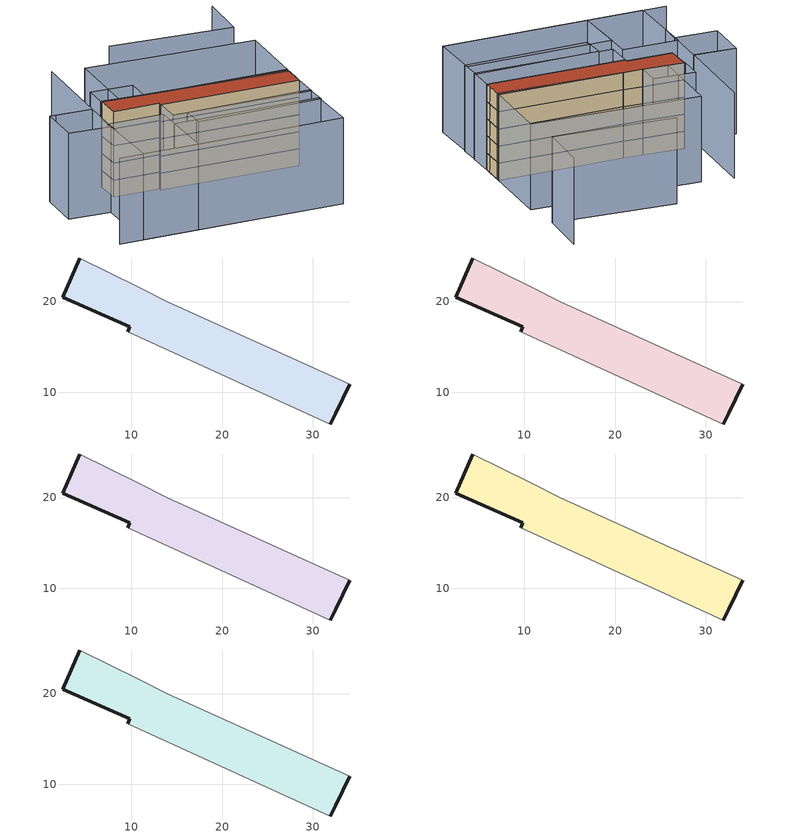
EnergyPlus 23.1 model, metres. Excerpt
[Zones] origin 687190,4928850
fab26b8ce8bc2a5c_F0_whole
 floor ground (EU_floor_Construction): 32.51,7.71 34.05,10.89 13.95,20 10.84,21.55 4.31,24.8 2.45,20.49 9.84,17.21 9.61,16.69 31.93,6.5 z0
 wall outside (EU_wall_Construction): 34.05,10.89 32.51,7.71 31.93,6.5 / 9.61,16.69 9.84,17.21 2.45,20.49 4.31,24.8 z0:3
 wall adiabatic (EU_wall_Construction): 4.31,24.8 10.84,21.55 13.95,20 34.05,10.89 / 31.93,6.5 9.61,16.69 z0:3
fab26b8ce8bc2a5c_F1_whole
 floor to fab26b8ce8bc2a5c_F0_whole (EU_floor_Construction): 32.51,7.71 34.05,10.89 13.95,20 10.84,21.55 4.31,24.8 2.45,20.49 9.84,17.21 9.61,16.69 31.93,6.5 z3
 wall outside (EU_wall_Construction): 34.05,10.89 32.51,7.71 31.93,6.5 / 9.61,16.69 9.84,17.21 2.45,20.49 4.31,24.8 z3:6
 wall adiabatic (EU_wall_Construction): 4.31,24.8 10.84,21.55 13.95,20 34.05,10.89 / 31.93,6.5 9.61,16.69 z3:6
fab26b8ce8bc2a5c_F2_whole
 floor to fab26b8ce8bc2a5c_F1_whole (EU_floor_Construction): 32.51,7.71 34.05,10.89 13.95,20 10.84,21.55 4.31,24.8 2.45,20.49 9.84,17.21 9.61,16.69 31.93,6.5 z6
 wall outside (EU_wall_Construction): 34.05,10.89 32.51,7.71 31.93,6.5 / 9.61,16.69 9.84,17.21 2.45,20.49 4.31,24.8 z6:9
 wall adiabatic (EU_wall_Construction): 4.31,24.8 10.84,21.55 13.95,20 34.05,10.89 / 31.93,6.5 9.61,16.69 z6:9
fab26b8ce8bc2a5c_F3_whole
 floor to fab26b8ce8bc2a5c_F2_whole (EU_floor_Construction): 32.51,7.71 34.05,10.89 13.95,20 10.84,21.55 4.31,24.8 2.45,20.49 9.84,17.21 9.61,16.69 31.93,6.5 z9
 wall outside (EU_wall_Construction): 34.05,10.89 32.51,7.71 31.93,6.5 / 9.61,16.69 9.84,17.21 2.45,20.49 4.31,24.8 z9:12
 wall adiabatic (EU_wall_Construction): 4.31,24.8 10.84,21.55 13.95,20 34.05,10.89 / 31.93,6.5 9.61,16.69 z9:12
fab26b8ce8bc2a5c_F4_whole
 floor to fab26b8ce8bc2a5c_F3_whole (EU_floor_Construction): 32.51,7.71 34.05,10.89 13.95,20 10.84,21.55 4.31,24.8 2.45,20.49 9.84,17.21 9.61,16.69 31.93,6.5 z12
 wall outside (EU_wall_Construction): 34.05,10.89 32.51,7.71 31.93,6.5 / 9.61,16.69 9.84,17.21 2.45,20.49 4.31,24.8 z12:15
 wall adiabatic (EU_wall_Construction): 4.31,24.8 10.84,21.55 13.95,20 34.05,10.89 / 31.93,6.5 9.61,16.69 z12:15
 roof outside (EU_roof_Construction): 34.05,10.89 32.51,7.71 31.93,6.5 9.61,16.69 9.84,17.21 2.45,20.49 4.31,24.8 10.84,21.55 13.95,20 z15
shading: -11.6,7.06 24.52,-9.08 / -2.33,16.78 -4.07,13.44 / 8.5,38.98 0.91,23.75 / 0.91,23.75 -4.74,26.57 / 46.08,37.38 41.68,28.91 / 41.68,28.91 22.5,38.87 / 24.71,-9.16 1.16,1.27 / 1.16,1.27 4.94,9.79 / 4.94,9.79 28.48,-0.64 / 28.48,-0.64 24.71,-9.16 / 9.83,11.29 30.05,2.61 / 30.05,2.61 28.36,-1.32 / 28.36,-1.32 8.15,7.36 / 8.15,7.36 9.83,11.29 / 1.2,1.29 -7.8,5.36 / -7.8,5.36 -2.15,17.83 / -2.15,17.83 6.84,13.76 / 6.84,13.76 1.2,1.29 / 9.61,16.69 31.93,6.5 / 31.93,6.5 29.93,2.11 / 29.93,2.11 7.61,12.3 / 7.61,12.3 9.61,16.69 / 0.95,23.83 -2.52,16.75 / -2.52,16.75 -9.21,20.03 / -9.21,20.03 -5.74,27.11 / -5.74,27.11 0.95,23.83 / 6.95,23.42 13.08,35.97 / 13.08,35.97 39.91,22.87 / 39.91,22.87 33.77,10.31 / 33.77,10.31 6.95,23.42 / 10.84,21.55 4.19,24.86 / 4.19,24.86 6.09,28.68 / 6.09,28.68 12.74,25.37 / 12.74,25.37 10.84,21.55 z0:15
[Building]
EU S2 Campaign: North Axis=0; Terrain=City; Solar Distribution=FullExterior
[Site:Location]
Bologna: Latitude=44.5; Longitude=11.25; Time Zone=1; Elevation=37
[SizingPeriod:WeatherFileDays]
AnnualSizingPeriod: Begin Month=1; Begin Day of Month=1; End Month=12; End Day of Month=31; Day of Week for Start Day=Monday; Use Weather File Daylight Saving Period=No; Use Weather File Rain and Snow Indicators=No
[MATERIAL]
EU_InternalMass_Material: Roughness=MediumRough; Thickness=0.1; Conductivity=1; Density=1800; Specific Heat=900; Thermal Absorptance=0.9; Solar Absorptance=0.7; Visible Absorptance=0.7
[MATERIAL:NOMASS] Roughness=MediumRough; Thermal Absorptance=0.9; Solar Absorptance=0.7; Visible Absorptance=0.7
Name | Thermal Resistance
EU_wall_NoMass | 0.905828
EU_roof_NoMass | 0.37593
EU_floor_NoMass | 0.67114
[CONSTRUCTION]
EU_wall_Construction: EU_wall_NoMass
EU_roof_Construction: EU_roof_NoMass
EU_floor_Construction: EU_floor_NoMass
EU_InternalMass_Construction: EU_InternalMass_Material
[ZONE] Type=1; Multiplier=1; Ceiling Height=autocalculate; Floor Area=autocalculate; Part of Total Floor Area=Yes
Name | Volume
fab26b8ce8bc2a5c_F0_whole | 467.498
fab26b8ce8bc2a5c_F1_whole; fab26b8ce8bc2a5c_F2_whole; fab26b8ce8bc2a5c_F3_whole; fab26b8ce8bc2a5c_F4_whole | 467.499
[INTERNALMASS] Construction=EU_InternalMass_Construction; Surface Area=155.832
Name | Zone or ZoneList
fab26b8ce8bc2a5c_F0_whole_EU_InternalMass | fab26b8ce8bc2a5c_F0_whole
fab26b8ce8bc2a5c_F1_whole_EU_InternalMass | fab26b8ce8bc2a5c_F1_whole
fab26b8ce8bc2a5c_F2_whole_EU_InternalMass | fab26b8ce8bc2a5c_F2_whole
fab26b8ce8bc2a5c_F3_whole_EU_InternalMass | fab26b8ce8bc2a5c_F3_whole
fab26b8ce8bc2a5c_F4_whole_EU_InternalMass | fab26b8ce8bc2a5c_F4_whole
[OTHEREQUIPMENT] Fuel Type=Electricity; Design Level Calculation Method=Watts/Area; Power per Zone Floor Area=1; Fraction Latent=0; Fraction Radiant=0; Fraction Lost=0; Carbon Dioxide Generation Rate=0; EndUse Subcategory=EU_Step8_InternalGains
Name | Zone or ZoneList or Space or SpaceList | Schedule
EU_Step8_InternalGain_fab26b8ce8bc2a5c_F0_whole_f000 | fab26b8ce8bc2a5c_F0_whole | EU_Step8_GainSchedule_fab26b8ce8bc2a5c_F0_whole_f000
EU_Step8_InternalGain_fab26b8ce8bc2a5c_F1_whole_f000 | fab26b8ce8bc2a5c_F1_whole | EU_Step8_GainSchedule_fab26b8ce8bc2a5c_F1_whole_f000
EU_Step8_InternalGain_fab26b8ce8bc2a5c_F2_whole_f000 | fab26b8ce8bc2a5c_F2_whole | EU_Step8_GainSchedule_fab26b8ce8bc2a5c_F2_whole_f000
EU_Step8_InternalGain_fab26b8ce8bc2a5c_F3_whole_f000 | fab26b8ce8bc2a5c_F3_whole | EU_Step8_GainSchedule_fab26b8ce8bc2a5c_F3_whole_f000
EU_Step8_InternalGain_fab26b8ce8bc2a5c_F4_whole_f000 | fab26b8ce8bc2a5c_F4_whole | EU_Step8_GainSchedule_fab26b8ce8bc2a5c_F4_whole_f000
[ZONEVENTILATION:DESIGNFLOWRATE] Schedule=EU_AlwaysOn; Design Flow Rate Calculation Method=AirChanges/Hour; Air Changes per Hour=0.73129; Ventilation Type=Natural; Fan Pressure Rise=0; Fan Total Efficiency=1; Constant Term Coefficient=1; Temperature Term Coefficient=0; Velocity Term Coefficient=0; Velocity Squared Term Coefficient=0; Minimum Indoor Temperature=-100; Maximum Indoor Temperature=100; Delta Temperature=-100; Minimum Outdoor Temperature=-100; Maximum Outdoor Temperature=100; Maximum Wind Speed=40
Name | Zone or ZoneList or Space or SpaceList
EU_ConstantAir_fab26b8ce8bc2a5c_F0_whole | fab26b8ce8bc2a5c_F0_whole
EU_ConstantAir_fab26b8ce8bc2a5c_F1_whole | fab26b8ce8bc2a5c_F1_whole
EU_ConstantAir_fab26b8ce8bc2a5c_F2_whole | fab26b8ce8bc2a5c_F2_whole
EU_ConstantAir_fab26b8ce8bc2a5c_F3_whole | fab26b8ce8bc2a5c_F3_whole
EU_ConstantAir_fab26b8ce8bc2a5c_F4_whole | fab26b8ce8bc2a5c_F4_whole
[HVACTEMPLATE:THERMOSTAT] Constant Heating Setpoint=20; Constant Cooling Setpoint=50
EU_HeatOnly_fab26b8ce8bc2a5c_F0_whole; EU_HeatOnly_fab26b8ce8bc2a5c_F1_whole; EU_HeatOnly_fab26b8ce8bc2a5c_F2_whole; EU_HeatOnly_fab26b8ce8bc2a5c_F3_whole; EU_HeatOnly_fab26b8ce8bc2a5c_F4_whole
[HVACTEMPLATE:ZONE:IDEALLOADSAIRSYSTEM] System Availability Schedule=EU_AlwaysOn; Maximum Heating Supply Air Temperature=50; Minimum Cooling Supply Air Temperature=13; Maximum Heating Supply Air Humidity Ratio=0.0156; Minimum Cooling Supply Air Humidity Ratio=0.0077; Heating Limit=NoLimit; Cooling Limit=NoLimit; Heating Availability Schedule=EU_AlwaysOn; Cooling Availability Schedule=EU_CoolingOff; Dehumidification Control Type=ConstantSensibleHeatRatio; Cooling Sensible Heat Ratio=0.7; Dehumidification Setpoint=60; Humidification Control Type=None; Humidification Setpoint=30; Outdoor Air Method=None; Outdoor Air Flow Rate per Person=0.00944; Outdoor Air Flow Rate per Zone Floor Area=0; Outdoor Air Flow Rate per Zone=0; Demand Controlled Ventilation Type=None; Outdoor Air Economizer Type=NoEconomizer; Heat Recovery Type=None; Sensible Heat Recovery Effectiveness=0.7; Latent Heat Recovery Effectiveness=0.65
Name | Template Thermostat
fab26b8ce8bc2a5c_F0_whole | EU_HeatOnly_fab26b8ce8bc2a5c_F0_whole
fab26b8ce8bc2a5c_F1_whole | EU_HeatOnly_fab26b8ce8bc2a5c_F1_whole
fab26b8ce8bc2a5c_F2_whole | EU_HeatOnly_fab26b8ce8bc2a5c_F2_whole
fab26b8ce8bc2a5c_F3_whole | EU_HeatOnly_fab26b8ce8bc2a5c_F3_whole
fab26b8ce8bc2a5c_F4_whole | EU_HeatOnly_fab26b8ce8bc2a5c_F4_whole
[SIZING:ZONE] Zone Cooling Design Supply Air Temperature Input Method=SupplyAirTemperature; Zone Cooling Design Supply Air Temperature=13; Zone Heating Design Supply Air Temperature Input Method=SupplyAirTemperature; Zone Heating Design Supply Air Temperature=50; Zone Cooling Design Supply Air Humidity Ratio=0.008; Zone Heating Design Supply Air Humidity Ratio=0.008; Cooling Design Air Flow Method=DesignDay; Cooling Design Air Flow Rate=0; Cooling Minimum Air Flow per Zone Floor Area=0.000762; Cooling Minimum Air Flow=0; Cooling Minimum Air Flow Fraction=0.2; Heating Design Air Flow Method=DesignDay; Heating Design Air Flow Rate=0; Heating Maximum Air Flow per Zone Floor Area=0.002032; Heating Maximum Air Flow=0.141576; Heating Maximum Air Flow Fraction=0.3; Account for Dedicated Outdoor Air System=No; Dedicated Outdoor Air System Control Strategy=NeutralSupplyAir; Dedicated Outdoor Air Low Setpoint Temperature for Design=autosize; Dedicated Outdoor Air High Setpoint Temperature for Design=autosize; Zone Load Sizing Method=Sensible Load Only No Latent Load; Zone Latent Cooling Design Supply Air Humidity Ratio Input Method=HumidityRatioDifference; Zone Cooling Design Supply Air Humidity Ratio Difference=0.005; Zone Latent Heating Design Supply Air Humidity Ratio Input Method=HumidityRatioDifference; Zone Humidification Design Supply Air Humidity Ratio Difference=0.005
fab26b8ce8bc2a5c_F0_whole; fab26b8ce8bc2a5c_F1_whole; fab26b8ce8bc2a5c_F2_whole; fab26b8ce8bc2a5c_F3_whole; fab26b8ce8bc2a5c_F4_whole
[SCHEDULE:CONSTANT]
Name | Hourly Value
EU_AlwaysOn | 1
EU_CoolingOff | 0
[SCHEDULE:FILE] Column Number=1; Rows to Skip at Top=0; Number of Hours of Data=8760; Column Separator=Comma; Interpolate to Timestep=No; Minutes per Item=60; Adjust Schedule for Daylight Savings=Yes
Name | File
EU_Step8_GainSchedule_fab26b8ce8bc2a5c_F0_whole_f000 | ../../schedules/fab26b8ce8bc2a5c/fab26b8ce8bc2a5c_F0_whole_f000_gain.csv
EU_Step8_GainSchedule_fab26b8ce8bc2a5c_F1_whole_f000 | ../../schedules/fab26b8ce8bc2a5c/fab26b8ce8bc2a5c_F1_whole_f000_gain.csv
EU_Step8_GainSchedule_fab26b8ce8bc2a5c_F2_whole_f000 | ../../schedules/fab26b8ce8bc2a5c/fab26b8ce8bc2a5c_F2_whole_f000_gain.csv
EU_Step8_GainSchedule_fab26b8ce8bc2a5c_F3_whole_f000 | ../../schedules/fab26b8ce8bc2a5c/fab26b8ce8bc2a5c_F3_whole_f000_gain.csv
EU_Step8_GainSchedule_fab26b8ce8bc2a5c_F4_whole_f000 | ../../schedules/fab26b8ce8bc2a5c/fab26b8ce8bc2a5c_F4_whole_f000_gain.csv
